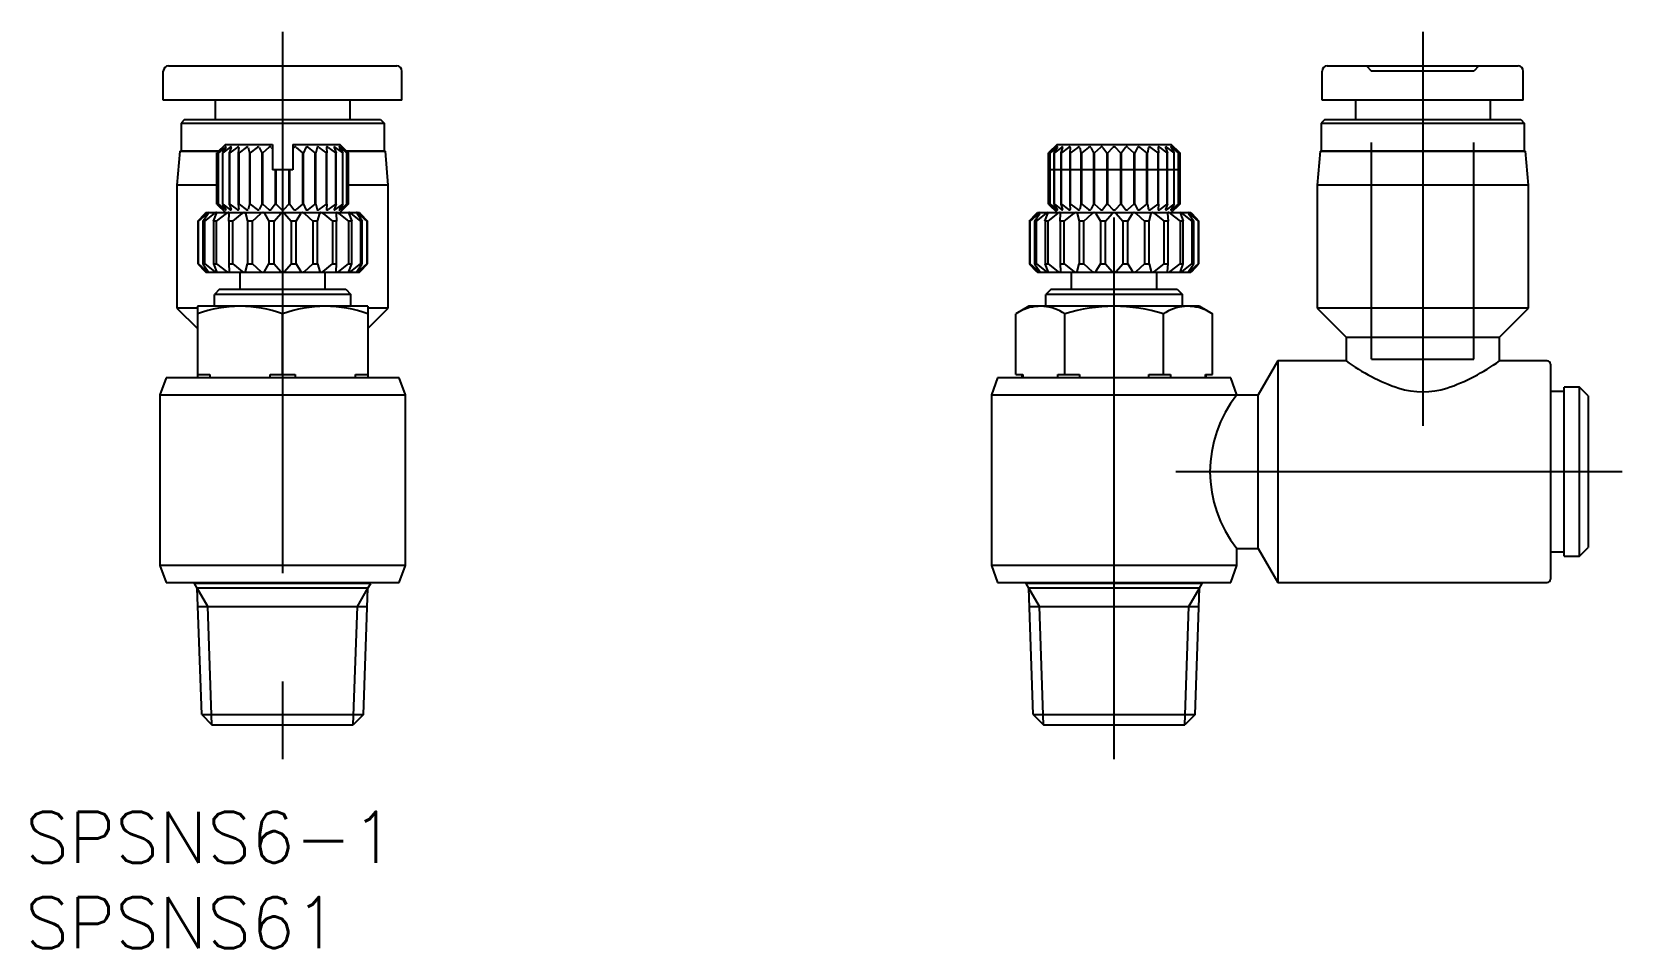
# Model space of a CAD drawing. Extents: x -91.3 to 2, y -27.9 to 25.8.
import ezdxf

# ---------------------------------------------------------------- set-up
doc = ezdxf.new("R2010")
doc.units = 0
doc.linetypes.add('CENTER', pattern=[50.8, 31.75, -6.35, 6.35, -6.35])
doc.linetypes.add('DASHED', pattern=[19.05, 12.7, -6.35])
doc.layers.get('0').update_dxf_attribs({"linetype": 'CONTINUOUS'})
doc.layers.add('CENTER', color=1, linetype='CENTER')
doc.styles.get("Standard").update_dxf_attribs({"font": 'txt.shx', "height": 3, "bigfont": 'bigfont.shx'})

# ---------------------------------------------------------------- blocks, each defined once
blk = doc.blocks.new('*U2')
at = {"color": 7, "linetype": 'CONTINUOUS'}
blk.add_text('SPSNS6-1', height=3, dxfattribs=at).set_placement((-91.674, -22.945))
blk = doc.blocks.new('*U3')
at = {"color": 7, "linetype": 'CONTINUOUS'}
blk.add_text('SPSNS61', height=3, dxfattribs=at).set_placement((-91.674, -27.945))

msp = doc.modelspace()

# ---------------------------------------------------------------- linework, layer by layer
at = {"color": 7, "linetype": 'CONTINUOUS'}
for p, q in [((-83.576, 21.8), (-83.576, 23.5)), ((-83.276, 23.8), (-69.876, 23.8)), ((-83.276, 23.8), (-69.876, 23.8)), ((-69.576, 21.8), (-69.576, 23.5)), ((-15.6, 21.8), (-15.6, 23.5)), ((-15.301, 23.8), (-4.1, 23.8)), ((-3.8, 21.8), (-3.8, 23.5)), ((-69.576, 21.8), (-83.576, 21.8)), ((-80.526, 21.8), (-80.526, 20.65)), ((-72.626, 21.8), (-72.626, 20.65)), ((-3.8, 21.8), (-15.6, 21.8)), ((-13.65, 21.8), (-13.65, 20.65)), ((-5.75, 21.8), (-5.75, 20.65)), ((-82.326, 20.65), (-82.526, 20.45)), ((-82.326, 20.65), (-70.826, 20.65)), ((-70.826, 20.65), (-70.626, 20.45)), ((-15.45, 20.65), (-15.65, 20.45)), ((-15.45, 20.65), (-3.95, 20.65)), ((-3.95, 20.65), (-3.75, 20.45)), ((-82.526, 20.45), (-70.626, 20.45)), ((-82.526, 20.45), (-82.526, 18.8)), ((-70.626, 20.45), (-70.626, 18.8)), ((-15.65, 20.45), (-3.75, 20.45)), ((-15.65, 20.45), (-15.65, 18.8)), ((-3.75, 20.45), (-3.75, 18.8)), ((-82.601, 18.8), (-82.776, 16.8)), ((-82.601, 18.8), (-80.326, 18.8)), ((-82.526, 18.8), (-80.326, 18.8)), ((-80.326, 18.8), (-82.526, 18.8)), ((-79.926, 19.2), (-80.426, 18.7)), ((-80.094, 19.02), (-80.426, 18.7)), ((-80.426, 18.7), (-80.426, 15.7)), ((-80.426, 15.7), (-80.426, 18.7)), ((-80.426, 18.7), (-80.426, 18.7)), ((-80.079, 19.02), (-80.348, 18.7)), ((-80.336, 18.7), (-80.348, 18.7)), ((-80.348, 18.7), (-80.348, 15.7)), ((-79.955, 19.02), (-80.336, 18.7)), ((-80.336, 15.7), (-80.336, 18.7)), ((-79.911, 19.02), (-80.105, 18.7)), ((-80.105, 18.7), (-80.105, 15.7)), ((-80.081, 18.7), (-80.105, 18.7)), ((-79.668, 19.02), (-80.081, 18.7)), ((-80.081, 15.7), (-80.081, 18.7)), ((-79.926, 19.2), (-77.176, 19.2)), ((-79.597, 19.02), (-79.708, 18.7)), ((-79.708, 18.7), (-79.708, 15.7)), ((-79.674, 18.7), (-79.708, 18.7)), ((-79.246, 19.02), (-79.674, 18.7)), ((-79.674, 15.7), (-79.674, 18.7)), ((-79.152, 19.02), (-79.174, 18.7)), ((-79.174, 18.7), (-79.174, 15.7)), ((-79.131, 18.7), (-79.174, 18.7)), ((-78.708, 19.02), (-79.131, 18.7)), ((-79.131, 15.7), (-79.131, 18.7)), ((-78.594, 19.02), (-78.527, 18.7)), ((-78.527, 18.7), (-78.527, 15.7)), ((-78.476, 18.7), (-78.527, 18.7)), ((-78.076, 19.02), (-78.476, 18.7)), ((-78.476, 15.7), (-78.476, 18.7)), ((-77.947, 19.02), (-77.794, 18.7)), ((-77.794, 18.7), (-77.794, 15.7)), ((-77.738, 18.7), (-77.794, 18.7)), ((-77.379, 19.02), (-77.738, 18.7)), ((-77.738, 15.7), (-77.738, 18.7)), ((-77.241, 19.02), (-77.176, 18.934)), ((-77.176, 19.2), (-77.176, 17.7)), ((-75.976, 19.2), (-73.226, 19.2)), ((-75.976, 19.2), (-75.976, 17.7)), ((-75.912, 19.02), (-75.976, 18.934)), ((-75.912, 19.02), (-75.976, 18.934)), ((-75.773, 19.02), (-75.415, 18.7)), ((-75.415, 18.7), (-75.415, 15.7)), ((-75.359, 18.7), (-75.415, 18.7)), ((-75.205, 19.02), (-75.359, 18.7)), ((-75.359, 15.7), (-75.359, 18.7)), ((-75.076, 19.02), (-74.677, 18.7)), ((-74.677, 18.7), (-74.677, 15.7)), ((-74.626, 18.7), (-74.677, 18.7)), ((-74.559, 19.02), (-74.626, 18.7)), ((-74.626, 15.7), (-74.626, 18.7)), ((-74.445, 19.02), (-74.022, 18.7)), ((-74.022, 18.7), (-74.022, 15.7)), ((-73.978, 18.7), (-74.022, 18.7)), ((-74.001, 19.02), (-73.978, 18.7)), ((-73.978, 15.7), (-73.978, 18.7)), ((-73.906, 19.02), (-73.479, 18.7)), ((-73.555, 19.02), (-73.444, 18.7)), ((-73.485, 19.02), (-73.071, 18.7)), ((-73.479, 18.7), (-73.479, 15.7)), ((-73.444, 18.7), (-73.479, 18.7)), ((-73.444, 15.7), (-73.444, 18.7)), ((-73.242, 19.02), (-73.047, 18.7)), ((-72.726, 18.7), (-73.226, 19.2)), ((-73.198, 19.02), (-72.817, 18.7)), ((-73.074, 19.02), (-72.804, 18.7)), ((-73.071, 18.7), (-73.071, 15.7)), ((-73.047, 18.7), (-73.071, 18.7)), ((-73.059, 19.02), (-72.726, 18.7)), ((-73.047, 15.7), (-73.047, 18.7)), ((-72.826, 18.8), (-70.626, 18.8)), ((-70.626, 18.8), (-72.826, 18.8)), ((-72.826, 18.8), (-70.551, 18.8)), ((-72.817, 18.7), (-72.817, 15.7)), ((-72.804, 18.7), (-72.817, 18.7)), ((-72.804, 15.7), (-72.804, 18.7)), ((-72.726, 15.7), (-72.726, 18.7)), ((-72.726, 18.7), (-72.726, 15.7)), ((-72.726, 18.7), (-72.726, 18.7)), ((-70.376, 16.8), (-70.551, 18.8)), ((-31.15, 19.2), (-31.65, 18.7)), ((-31.317, 19.02), (-31.65, 18.7)), ((-31.65, 15.7), (-31.65, 18.7)), ((-31.65, 18.7), (-31.65, 15.7)), ((-31.65, 18.7), (-31.65, 18.7)), ((-31.303, 19.02), (-31.572, 18.7)), ((-31.572, 18.7), (-31.572, 15.7)), ((-31.56, 18.7), (-31.572, 18.7)), ((-31.178, 19.02), (-31.56, 18.7)), ((-31.56, 15.7), (-31.56, 18.7)), ((-31.135, 19.02), (-31.329, 18.7)), ((-31.329, 18.7), (-31.329, 15.7)), ((-31.305, 18.7), (-31.329, 18.7)), ((-30.892, 19.02), (-31.305, 18.7)), ((-31.305, 15.7), (-31.305, 18.7)), ((-31.15, 19.2), (-24.45, 19.2)), ((-30.821, 19.02), (-30.932, 18.7)), ((-30.932, 18.7), (-30.932, 15.7)), ((-30.897, 18.7), (-30.932, 18.7)), ((-30.47, 19.02), (-30.897, 18.7)), ((-30.897, 15.7), (-30.897, 18.7)), ((-30.375, 19.02), (-30.398, 18.7)), ((-30.398, 18.7), (-30.398, 15.7)), ((-30.354, 18.7), (-30.398, 18.7)), ((-29.932, 19.02), (-30.354, 18.7)), ((-30.354, 15.7), (-30.354, 18.7)), ((-29.817, 19.02), (-29.75, 18.7)), ((-29.75, 18.7), (-29.75, 15.7)), ((-29.7, 18.7), (-29.75, 18.7)), ((-29.3, 19.02), (-29.7, 18.7)), ((-29.7, 15.7), (-29.7, 18.7)), ((-29.171, 19.02), (-29.018, 18.7)), ((-29.018, 18.7), (-29.018, 15.7)), ((-28.962, 18.7), (-29.018, 18.7)), ((-28.603, 19.02), (-28.962, 18.7)), ((-28.962, 15.7), (-28.962, 18.7)), ((-28.465, 19.02), (-28.232, 18.708)), ((-28.232, 18.708), (-28.232, 15.7)), ((-28.232, 18.7), (-28.173, 18.7)), ((-28.173, 18.7), (-27.871, 19.02)), ((-28.173, 15.7), (-28.173, 18.7)), ((-27.427, 18.7), (-27.729, 19.02)), ((-27.427, 18.7), (-27.427, 15.7)), ((-27.427, 18.7), (-27.368, 18.7)), ((-27.135, 19.02), (-27.368, 18.708)), ((-27.368, 15.7), (-27.368, 18.708)), ((-26.997, 19.02), (-26.638, 18.7)), ((-26.638, 18.7), (-26.638, 15.7)), ((-26.582, 18.7), (-26.638, 18.7)), ((-26.429, 19.02), (-26.582, 18.7)), ((-26.582, 15.7), (-26.582, 18.7)), ((-26.3, 19.02), (-25.9, 18.7)), ((-25.9, 18.7), (-25.9, 15.7)), ((-25.85, 18.7), (-25.9, 18.7)), ((-25.783, 19.02), (-25.85, 18.7)), ((-25.85, 15.7), (-25.85, 18.7)), ((-25.668, 19.02), (-25.246, 18.7)), ((-25.246, 18.7), (-25.246, 15.7)), ((-25.202, 18.7), (-25.246, 18.7)), ((-25.225, 19.02), (-25.202, 18.7)), ((-25.202, 15.7), (-25.202, 18.7)), ((-25.13, 19.02), (-24.703, 18.7)), ((-24.779, 19.02), (-24.668, 18.7)), ((-24.708, 19.02), (-24.295, 18.7)), ((-24.703, 18.7), (-24.703, 15.7)), ((-24.668, 18.7), (-24.703, 18.7)), ((-24.668, 15.7), (-24.668, 18.7)), ((-24.465, 19.02), (-24.271, 18.7)), ((-23.95, 18.7), (-24.45, 19.2)), ((-24.422, 19.02), (-24.04, 18.7)), ((-24.297, 19.02), (-24.028, 18.7)), ((-24.295, 18.7), (-24.295, 15.7)), ((-24.271, 18.7), (-24.295, 18.7)), ((-24.283, 19.02), (-23.95, 18.7)), ((-24.271, 15.7), (-24.271, 18.7)), ((-24.04, 18.7), (-24.04, 15.7)), ((-24.028, 18.7), (-24.04, 18.7)), ((-24.028, 15.7), (-24.028, 18.7)), ((-23.95, 18.7), (-23.95, 15.7)), ((-23.95, 15.7), (-23.95, 18.7)), ((-23.95, 18.7), (-23.95, 18.7)), ((-15.725, 18.8), (-15.9, 16.8)), ((-15.725, 18.8), (-3.675, 18.8)), ((-15.65, 18.8), (-3.75, 18.8)), ((-3.75, 18.8), (-15.65, 18.8)), ((-3.5, 16.8), (-3.675, 18.8)), ((-82.776, 16.8), (-82.776, 9.6)), ((-80.426, 16.8), (-82.776, 16.8)), ((-75.976, 17.7), (-77.176, 17.7)), ((-77.008, 17.7), (-77.008, 15.7)), ((-76.95, 15.7), (-76.95, 17.7)), ((-76.203, 17.7), (-76.203, 15.7)), ((-76.145, 15.7), (-76.145, 17.7)), ((-70.376, 16.8), (-72.726, 16.8)), ((-70.376, 9.6), (-70.376, 16.8)), ((-3.5, 16.8), (-15.9, 16.8)), ((-15.9, 16.8), (-15.9, 9.6)), ((-3.5, 9.6), (-3.5, 16.8)), ((-81.552, 14.701), (-81.126, 15.152)), ((-81.513, 14.701), (-80.999, 15.152)), ((-81.252, 14.701), (-80.942, 15.151)), ((-81.137, 14.701), (-80.572, 15.152)), ((-81.125, 15.15), (-81.076, 15.2)), ((-81.076, 15.2), (-72.076, 15.2)), ((-80.633, 14.7), (-80.461, 15.151)), ((-80.451, 14.701), (-79.872, 15.152)), ((-80.426, 15.7), (-79.926, 15.2)), ((-80.426, 15.7), (-80.094, 15.38)), ((-80.426, 15.7), (-80.426, 15.7)), ((-80.348, 15.7), (-80.079, 15.38)), ((-80.348, 15.7), (-80.336, 15.7)), ((-80.336, 15.7), (-79.955, 15.38)), ((-80.105, 15.7), (-80.081, 15.7)), ((-80.105, 15.7), (-79.911, 15.38)), ((-80.081, 15.7), (-79.668, 15.38)), ((-79.738, 14.7), (-79.715, 15.15)), ((-79.708, 15.7), (-79.674, 15.7)), ((-79.708, 15.7), (-79.597, 15.38)), ((-79.674, 15.7), (-79.246, 15.38)), ((-79.501, 14.701), (-78.947, 15.152)), ((-79.174, 15.7), (-79.131, 15.7)), ((-79.174, 15.7), (-79.152, 15.38)), ((-79.131, 15.7), (-78.708, 15.38)), ((-78.754, 15.151), (-78.627, 14.7)), ((-78.527, 15.7), (-78.594, 15.38)), ((-78.527, 15.7), (-78.476, 15.7)), ((-78.476, 15.7), (-78.076, 15.38)), ((-78.351, 14.701), (-77.861, 15.152)), ((-77.794, 15.7), (-77.947, 15.38)), ((-77.794, 15.7), (-77.738, 15.7)), ((-77.738, 15.7), (-77.379, 15.38)), ((-77.646, 15.151), (-77.376, 14.701)), ((-77.008, 15.7), (-77.241, 15.38)), ((-77.081, 14.701), (-76.688, 15.151)), ((-77.008, 15.7), (-76.95, 15.7)), ((-76.95, 15.7), (-76.647, 15.38)), ((-76.203, 15.7), (-76.506, 15.38)), ((-76.465, 15.151), (-76.072, 14.701)), ((-76.203, 15.7), (-76.145, 15.7)), ((-76.145, 15.7), (-75.912, 15.38)), ((-75.776, 14.701), (-75.507, 15.151)), ((-75.415, 15.7), (-75.773, 15.38)), ((-75.415, 15.7), (-75.359, 15.7)), ((-75.359, 15.7), (-75.205, 15.38)), ((-75.291, 15.152), (-74.801, 14.701)), ((-74.677, 15.7), (-75.076, 15.38)), ((-74.677, 15.7), (-74.626, 15.7)), ((-74.626, 15.7), (-74.559, 15.38)), ((-74.526, 14.7), (-74.398, 15.151)), ((-74.022, 15.7), (-74.445, 15.38)), ((-74.205, 15.152), (-73.652, 14.701)), ((-74.022, 15.7), (-73.978, 15.7)), ((-73.978, 15.7), (-74.001, 15.38)), ((-73.479, 15.7), (-73.906, 15.38)), ((-73.444, 15.7), (-73.555, 15.38)), ((-73.071, 15.7), (-73.485, 15.38)), ((-73.479, 15.7), (-73.444, 15.7)), ((-73.438, 15.15), (-73.415, 14.7)), ((-73.281, 15.152), (-72.702, 14.701)), ((-73.047, 15.7), (-73.242, 15.38)), ((-73.226, 15.2), (-72.726, 15.7)), ((-72.817, 15.7), (-73.198, 15.38)), ((-72.804, 15.7), (-73.074, 15.38)), ((-73.071, 15.7), (-73.047, 15.7)), ((-72.726, 15.7), (-73.059, 15.38)), ((-72.817, 15.7), (-72.804, 15.7)), ((-72.726, 15.7), (-72.726, 15.7)), ((-72.692, 15.151), (-72.519, 14.7)), ((-72.581, 15.152), (-72.015, 14.701)), ((-72.21, 15.151), (-71.901, 14.701)), ((-72.153, 15.152), (-71.64, 14.701)), ((-72.076, 15.2), (-72.028, 15.15)), ((-72.027, 15.152), (-71.601, 14.701)), ((-32.776, 14.701), (-32.35, 15.152)), ((-32.736, 14.701), (-32.223, 15.152)), ((-32.476, 14.701), (-32.166, 15.151)), ((-32.361, 14.701), (-31.795, 15.152)), ((-32.348, 15.15), (-32.3, 15.2)), ((-32.3, 15.2), (-23.3, 15.2)), ((-31.857, 14.7), (-31.685, 15.151)), ((-31.675, 14.701), (-31.095, 15.152)), ((-31.65, 15.7), (-31.65, 15.7)), ((-31.65, 15.7), (-31.317, 15.38)), ((-31.65, 15.7), (-31.15, 15.2)), ((-31.572, 15.7), (-31.56, 15.7)), ((-31.572, 15.7), (-31.303, 15.38)), ((-31.56, 15.7), (-31.178, 15.38)), ((-31.329, 15.7), (-31.135, 15.38)), ((-31.329, 15.7), (-31.305, 15.7)), ((-31.305, 15.7), (-30.892, 15.38)), ((-30.962, 14.7), (-30.938, 15.15)), ((-30.932, 15.7), (-30.821, 15.38)), ((-30.932, 15.7), (-30.897, 15.7)), ((-30.897, 15.7), (-30.47, 15.38)), ((-30.724, 14.701), (-30.171, 15.152)), ((-30.398, 15.7), (-30.375, 15.38)), ((-30.398, 15.7), (-30.354, 15.7)), ((-30.354, 15.7), (-29.932, 15.38)), ((-29.978, 15.151), (-29.851, 14.7)), ((-29.75, 15.7), (-29.817, 15.38)), ((-29.75, 15.7), (-29.7, 15.7)), ((-29.7, 15.7), (-29.3, 15.38)), ((-29.575, 14.701), (-29.085, 15.152)), ((-29.018, 15.7), (-29.171, 15.38)), ((-29.018, 15.7), (-28.962, 15.7)), ((-28.962, 15.7), (-28.603, 15.38)), ((-28.87, 15.151), (-28.6, 14.701)), ((-28.232, 15.7), (-28.465, 15.38)), ((-28.305, 14.701), (-27.912, 15.151)), ((-28.232, 15.7), (-28.173, 15.7)), ((-28.173, 15.7), (-27.871, 15.38)), ((-27.427, 15.7), (-27.729, 15.38)), ((-27.688, 15.151), (-27.295, 14.701)), ((-27.427, 15.7), (-27.368, 15.7)), ((-27.368, 15.7), (-27.135, 15.38)), ((-27, 14.701), (-26.73, 15.151)), ((-26.638, 15.7), (-26.997, 15.38)), ((-26.638, 15.7), (-26.582, 15.7)), ((-26.582, 15.7), (-26.429, 15.38)), ((-26.515, 15.152), (-26.025, 14.701)), ((-25.9, 15.7), (-26.3, 15.38)), ((-25.9, 15.7), (-25.85, 15.7)), ((-25.85, 15.7), (-25.783, 15.38)), ((-25.749, 14.7), (-25.622, 15.151)), ((-25.246, 15.7), (-25.668, 15.38)), ((-25.429, 15.152), (-24.876, 14.701)), ((-25.246, 15.7), (-25.202, 15.7)), ((-25.202, 15.7), (-25.225, 15.38)), ((-24.703, 15.7), (-25.13, 15.38)), ((-24.668, 15.7), (-24.779, 15.38)), ((-24.295, 15.7), (-24.708, 15.38)), ((-24.703, 15.7), (-24.668, 15.7)), ((-24.662, 15.15), (-24.638, 14.7)), ((-24.505, 15.152), (-23.925, 14.701)), ((-24.271, 15.7), (-24.465, 15.38)), ((-24.45, 15.2), (-23.95, 15.7)), ((-24.04, 15.7), (-24.422, 15.38)), ((-24.028, 15.7), (-24.297, 15.38)), ((-24.295, 15.7), (-24.271, 15.7)), ((-23.95, 15.7), (-24.283, 15.38)), ((-24.04, 15.7), (-24.028, 15.7)), ((-23.95, 15.7), (-23.95, 15.7)), ((-23.915, 15.151), (-23.743, 14.7)), ((-23.805, 15.152), (-23.239, 14.701)), ((-23.434, 15.151), (-23.124, 14.701)), ((-23.377, 15.152), (-22.864, 14.701)), ((-23.3, 15.2), (-23.252, 15.15)), ((-23.25, 15.152), (-22.824, 14.701)), ((-81.551, 14.7), (-81.551, 12.2)), ((-81.512, 14.7), (-81.551, 14.7)), ((-81.512, 12.2), (-81.512, 14.7)), ((-81.251, 14.7), (-81.251, 12.2)), ((-81.136, 14.7), (-81.251, 14.7)), ((-81.136, 12.2), (-81.136, 14.7)), ((-80.633, 14.7), (-80.633, 12.2)), ((-80.45, 14.7), (-80.633, 14.7)), ((-80.45, 12.2), (-80.45, 14.7)), ((-79.738, 14.7), (-79.738, 12.2)), ((-79.5, 14.7), (-79.738, 14.7)), ((-79.5, 12.2), (-79.5, 14.7)), ((-78.627, 14.7), (-78.627, 12.2)), ((-78.35, 14.7), (-78.627, 14.7)), ((-78.35, 12.2), (-78.35, 14.7)), ((-77.377, 14.7), (-77.377, 12.2)), ((-77.08, 14.7), (-77.377, 14.7)), ((-77.08, 12.2), (-77.08, 14.7)), ((-75.775, 14.7), (-76.073, 14.7)), ((-76.073, 14.7), (-76.073, 12.2)), ((-75.775, 12.2), (-75.775, 14.7)), ((-74.802, 14.7), (-74.802, 12.2)), ((-74.525, 14.7), (-74.802, 14.7)), ((-74.525, 12.2), (-74.525, 14.7)), ((-73.653, 14.7), (-73.653, 12.2)), ((-73.415, 14.7), (-73.653, 14.7)), ((-73.415, 12.2), (-73.415, 14.7)), ((-72.703, 14.7), (-72.703, 12.2)), ((-72.52, 14.7), (-72.703, 14.7)), ((-72.52, 12.2), (-72.52, 14.7)), ((-72.016, 14.7), (-72.016, 12.2)), ((-71.902, 14.7), (-72.016, 14.7)), ((-71.902, 12.2), (-71.902, 14.7)), ((-71.641, 14.7), (-71.641, 12.2)), ((-71.602, 14.7), (-71.641, 14.7)), ((-71.602, 12.2), (-71.602, 14.7)), ((-32.735, 14.7), (-32.775, 14.7)), ((-32.775, 14.7), (-32.775, 12.2)), ((-32.735, 12.2), (-32.735, 14.7)), ((-32.36, 14.7), (-32.475, 14.7)), ((-32.475, 14.7), (-32.475, 12.2)), ((-32.36, 12.2), (-32.36, 14.7)), ((-31.674, 14.7), (-31.856, 14.7)), ((-31.856, 14.7), (-31.856, 12.2)), ((-31.674, 12.2), (-31.674, 14.7)), ((-30.723, 14.7), (-30.961, 14.7)), ((-30.961, 14.7), (-30.961, 12.2)), ((-30.723, 12.2), (-30.723, 14.7)), ((-29.574, 14.7), (-29.851, 14.7)), ((-29.851, 14.7), (-29.851, 12.2)), ((-29.574, 12.2), (-29.574, 14.7)), ((-28.304, 14.7), (-28.601, 14.7)), ((-28.601, 14.7), (-28.601, 12.2)), ((-28.304, 12.2), (-28.304, 14.7)), ((-27.296, 14.7), (-27.296, 12.2)), ((-26.999, 14.7), (-27.296, 14.7)), ((-26.999, 12.2), (-26.999, 14.7)), ((-25.749, 14.7), (-26.026, 14.7)), ((-26.026, 14.7), (-26.026, 12.2)), ((-25.749, 12.2), (-25.749, 14.7)), ((-24.639, 14.7), (-24.877, 14.7)), ((-24.877, 14.7), (-24.877, 12.2)), ((-24.639, 12.2), (-24.639, 14.7)), ((-23.744, 14.7), (-23.926, 14.7)), ((-23.926, 14.7), (-23.926, 12.2)), ((-23.744, 12.2), (-23.744, 14.7)), ((-23.125, 14.7), (-23.24, 14.7)), ((-23.24, 14.7), (-23.24, 12.2)), ((-23.125, 12.2), (-23.125, 14.7)), ((-22.825, 14.7), (-22.865, 14.7)), ((-22.865, 14.7), (-22.865, 12.2)), ((-22.825, 12.2), (-22.825, 14.7)), ((-81.552, 12.199), (-81.126, 11.748)), ((-81.551, 12.2), (-81.512, 12.2)), ((-81.513, 12.199), (-80.999, 11.748)), ((-81.252, 12.199), (-80.942, 11.749)), ((-81.251, 12.2), (-81.136, 12.2)), ((-81.137, 12.199), (-80.572, 11.748)), ((-80.633, 12.2), (-80.461, 11.749)), ((-80.633, 12.2), (-80.45, 12.2)), ((-80.451, 12.199), (-79.872, 11.748)), ((-79.738, 12.2), (-79.715, 11.75)), ((-79.738, 12.2), (-79.5, 12.2)), ((-79.501, 12.199), (-78.947, 11.748)), ((-78.754, 11.749), (-78.627, 12.2)), ((-78.627, 12.2), (-78.35, 12.2)), ((-78.351, 12.199), (-77.861, 11.748)), ((-77.646, 11.749), (-77.376, 12.199)), ((-77.377, 12.2), (-77.08, 12.2)), ((-77.081, 12.199), (-76.688, 11.749)), ((-76.465, 11.749), (-76.072, 12.199)), ((-76.073, 12.2), (-75.775, 12.2)), ((-75.776, 12.199), (-75.507, 11.749)), ((-75.291, 11.748), (-74.801, 12.199)), ((-74.802, 12.2), (-74.525, 12.2)), ((-74.526, 12.2), (-74.398, 11.749)), ((-74.205, 11.748), (-73.652, 12.199)), ((-73.653, 12.2), (-73.415, 12.2)), ((-73.438, 11.75), (-73.415, 12.2)), ((-73.281, 11.748), (-72.702, 12.199)), ((-72.703, 12.2), (-72.52, 12.2)), ((-72.692, 11.749), (-72.519, 12.2)), ((-72.581, 11.748), (-72.015, 12.199)), ((-72.21, 11.749), (-71.901, 12.199)), ((-72.153, 11.748), (-71.64, 12.199)), ((-72.027, 11.748), (-71.601, 12.199)), ((-72.016, 12.2), (-71.902, 12.2)), ((-71.641, 12.2), (-71.602, 12.2)), ((-32.776, 12.199), (-32.35, 11.748)), ((-32.775, 12.2), (-32.735, 12.2)), ((-32.736, 12.199), (-32.223, 11.748)), ((-32.476, 12.199), (-32.166, 11.749)), ((-32.475, 12.2), (-32.36, 12.2)), ((-32.361, 12.199), (-31.795, 11.748)), ((-31.857, 12.2), (-31.685, 11.749)), ((-31.856, 12.2), (-31.674, 12.2)), ((-31.675, 12.199), (-31.095, 11.748)), ((-30.962, 12.2), (-30.938, 11.75)), ((-30.961, 12.2), (-30.723, 12.2)), ((-30.724, 12.199), (-30.171, 11.748)), ((-29.978, 11.749), (-29.851, 12.2)), ((-29.851, 12.2), (-29.574, 12.2)), ((-29.575, 12.199), (-29.085, 11.748)), ((-28.87, 11.749), (-28.6, 12.199)), ((-28.601, 12.2), (-28.304, 12.2)), ((-28.305, 12.199), (-27.912, 11.749)), ((-27.688, 11.749), (-27.295, 12.199)), ((-27.296, 12.2), (-26.999, 12.2)), ((-27, 12.199), (-26.73, 11.749)), ((-26.515, 11.748), (-26.025, 12.199)), ((-26.026, 12.2), (-25.749, 12.2)), ((-25.749, 12.2), (-25.622, 11.749)), ((-25.429, 11.748), (-24.876, 12.199)), ((-24.877, 12.2), (-24.639, 12.2)), ((-24.662, 11.75), (-24.638, 12.2)), ((-24.505, 11.748), (-23.925, 12.199)), ((-23.926, 12.2), (-23.744, 12.2)), ((-23.915, 11.749), (-23.743, 12.2)), ((-23.805, 11.748), (-23.239, 12.199)), ((-23.434, 11.749), (-23.124, 12.199)), ((-23.377, 11.748), (-22.864, 12.199)), ((-23.25, 11.748), (-22.824, 12.199)), ((-23.24, 12.2), (-23.125, 12.2)), ((-22.865, 12.2), (-22.825, 12.2)), ((-81.125, 11.75), (-81.076, 11.7)), ((-81.076, 11.7), (-72.076, 11.7)), ((-79.076, 10.7), (-79.076, 11.7)), ((-74.076, 10.7), (-74.076, 11.7)), ((-72.076, 11.7), (-72.028, 11.75)), ((-32.348, 11.75), (-32.3, 11.7)), ((-32.3, 11.7), (-23.3, 11.7)), ((-30.3, 10.7), (-30.3, 11.7)), ((-25.3, 10.7), (-25.3, 11.7)), ((-23.3, 11.7), (-23.252, 11.75)), ((-80.276, 10.7), (-80.576, 10.4)), ((-72.576, 10.4), (-80.576, 10.4)), ((-80.576, 9.7), (-80.576, 10.4)), ((-80.276, 10.7), (-72.876, 10.7)), ((-72.876, 10.7), (-72.576, 10.4)), ((-72.576, 9.7), (-72.576, 10.4)), ((-31.5, 10.7), (-31.8, 10.4)), ((-23.8, 10.4), (-31.8, 10.4)), ((-31.8, 9.7), (-31.8, 10.4)), ((-31.5, 10.7), (-24.1, 10.7)), ((-24.1, 10.7), (-23.8, 10.4)), ((-23.8, 9.7), (-23.8, 10.4)), ((-81.576, 9.6), (-82.776, 9.6)), ((-82.776, 9.6), (-81.576, 8.4)), ((-71.576, 9.7), (-81.576, 9.7)), ((-81.576, 9.7), (-81.576, 5.5)), ((-71.576, 9.7), (-71.576, 5.5)), ((-70.376, 9.6), (-71.576, 9.6)), ((-71.576, 8.4), (-70.376, 9.6)), ((-32.8, 9.7), (-33.574, 9.253)), ((-22.8, 9.7), (-32.8, 9.7)), ((-23.466, 9.7), (-23.473, 9.7)), ((-22.8, 9.7), (-22.027, 9.253)), ((-3.5, 9.6), (-15.9, 9.6)), ((-15.9, 9.6), (-14.2, 7.9)), ((-5.2, 7.9), (-3.5, 9.6)), ((-76.576, 5.7), (-76.576, 9.253)), ((-33.574, 5.7), (-33.574, 9.253)), ((-30.687, 5.7), (-30.687, 9.253)), ((-24.913, 5.7), (-24.913, 9.253)), ((-22.027, 5.7), (-22.027, 9.253)), ((-14.2, 7.9), (-5.2, 7.9)), ((-14.2, 7.9), (-14.2, 6.5)), ((-5.2, 6.5), (-5.2, 7.9)), ((-81.576, 5.7), (-80.843, 5.7)), ((-80.843, 5.7), (-80.843, 5.5)), ((-77.31, 5.5), (-77.31, 5.7)), ((-77.31, 5.7), (-75.843, 5.7)), ((-75.843, 5.7), (-75.843, 5.5)), ((-72.31, 5.7), (-71.576, 5.7)), ((-72.31, 5.5), (-72.31, 5.7)), ((-33.574, 5.7), (-33.15, 5.7)), ((-33.2, 5.5), (-33.2, 5.7)), ((-33.15, 5.7), (-33.15, 5.5)), ((-31.11, 5.5), (-31.11, 5.7)), ((-31.11, 5.7), (-30.687, 5.7)), ((-30.687, 5.7), (-29.84, 5.7)), ((-29.84, 5.7), (-29.84, 5.5)), ((-25.76, 5.7), (-24.913, 5.7)), ((-25.76, 5.5), (-25.76, 5.7)), ((-24.913, 5.7), (-24.49, 5.7)), ((-24.49, 5.7), (-24.49, 5.5)), ((-22.45, 5.7), (-22.027, 5.7)), ((-22.45, 5.5), (-22.45, 5.7)), ((-22.4, 5.5), (-22.4, 5.7)), ((-18.2, 6.5), (-19.355, 4.5)), ((-18.2, 6.5), (-18.2, -6.5)), ((-17.2, 6.5), (-18.2, 6.5)), ((-14.2, 6.5), (-17.2, 6.5)), ((-2.4, 6.5), (-5.2, 6.5)), ((-2.2, 6.3), (-2.2, -6.3)), ((-83.412, 5.5), (-83.776, 4.5)), ((-69.74, 5.5), (-83.412, 5.5)), ((-69.376, 4.5), (-69.74, 5.5)), ((-34.636, 5.5), (-35, 4.5)), ((-20.964, 5.5), (-34.636, 5.5)), ((-20.6, 4.5), (-20.964, 5.5)), ((-1.4, 4.7), (-2.2, 4.7)), ((-1.4, -4.95), (-1.4, 4.95)), ((-0.5, 4.95), (-1.4, 4.95)), ((-0.5, -4.95), (-0.5, 4.95)), ((0, 4.45), (-0.5, 4.95)), ((-83.776, 4.5), (-83.776, -5.5)), ((-83.776, 4.5), (-69.376, 4.5)), ((-69.376, -5.5), (-69.376, 4.5)), ((-35, 4.5), (-35, -5.5)), ((-35, 4.5), (-19.355, 4.5)), ((-19.355, -4.5), (-19.355, 4.5)), ((0, 4.45), (0, -4.45)), ((-20.6, -5.5), (-20.6, -4.5)), ((-20.6, -4.5), (-19.355, -4.5)), ((-19.355, -4.5), (-18.2, -6.5)), ((-0.5, -4.95), (0, -4.45)), ((-69.376, -5.5), (-83.776, -5.5)), ((-83.776, -5.5), (-83.412, -6.5)), ((-69.74, -6.5), (-69.376, -5.5)), ((-20.6, -5.5), (-35, -5.5)), ((-35, -5.5), (-34.636, -6.5)), ((-20.964, -6.5), (-20.6, -5.5)), ((-2.2, -4.7), (-1.4, -4.7)), ((-1.4, -4.95), (-0.5, -4.95)), ((-83.412, -6.5), (-69.74, -6.5)), ((-81.742, -6.55), (-81.742, -6.5)), ((-71.411, -6.55), (-71.411, -6.5)), ((-34.636, -6.5), (-20.964, -6.5)), ((-32.966, -6.55), (-32.966, -6.5)), ((-22.634, -6.55), (-22.634, -6.5)), ((-18.2, -6.5), (-17.2, -6.5)), ((-17.2, -6.5), (-2.4, -6.5)), ((-76.576, -6.55), (-81.742, -6.55)), ((-81.582, -6.827), (-81.742, -6.55)), ((-71.571, -6.827), (-81.582, -6.827)), ((-81.323, -14.248), (-81.582, -6.827)), ((-71.411, -6.55), (-76.576, -6.55)), ((-71.83, -14.248), (-71.571, -6.827)), ((-71.571, -6.827), (-71.411, -6.55)), ((-27.8, -6.55), (-32.966, -6.55)), ((-32.806, -6.827), (-32.966, -6.55)), ((-22.794, -6.827), (-32.806, -6.827)), ((-32.546, -14.248), (-32.806, -6.827)), ((-22.634, -6.55), (-27.8, -6.55)), ((-23.054, -14.248), (-22.794, -6.827)), ((-22.794, -6.827), (-22.634, -6.55)), ((-81.544, -7.898), (-71.608, -7.898)), ((-32.768, -7.898), (-22.832, -7.898)), ((-81.323, -14.248), (-71.83, -14.248)), ((-81.323, -14.248), (-80.721, -14.85)), ((-80.721, -14.85), (-72.432, -14.85)), ((-71.83, -14.248), (-72.432, -14.85)), ((-32.546, -14.248), (-23.054, -14.248)), ((-32.546, -14.248), (-31.944, -14.85)), ((-31.944, -14.85), (-23.656, -14.85)), ((-23.054, -14.248), (-23.656, -14.85))]:
    msp.add_line(p, q, dxfattribs=at)
at = {"color": 3, "linetype": 'DASHED'}
for p, q in [((-13, 23.8), (-12.7, 23.5)), ((-12.7, 6.6), (-12.7, 23.5)), ((-6.7, 23.5), (-12.7, 23.5)), ((-6.4, 23.8), (-6.7, 23.5)), ((-6.7, 6.6), (-6.7, 23.5)), ((-23.95, 17.7), (-31.65, 17.7)), ((-12.7, 6.6), (-6.7, 6.6))]:
    msp.add_line(p, q, dxfattribs=at)
at = {"color": 3, "linetype": 'CONTINUOUS'}
for p, q in [((-80.963, -7.898), (-81.582, -6.827)), ((-72.189, -7.898), (-71.571, -6.827)), ((-32.187, -7.898), (-32.806, -6.827)), ((-23.413, -7.898), (-22.794, -6.827)), ((-80.721, -14.85), (-80.963, -7.898)), ((-72.432, -14.85), (-72.189, -7.898)), ((-31.944, -14.85), (-32.187, -7.898)), ((-23.656, -14.85), (-23.413, -7.898))]:
    msp.add_line(p, q, dxfattribs=at)
at = {"color": 7, "linetype": 'CONTINUOUS'}
for centre, radius, start, end in [((-83.276, 23.5), 0.3, 90, 180), ((-69.876, 23.5), 0.3, 0, 90), ((-15.3, 23.5), 0.3, 90, 180), ((-4.1, 23.5), 0.3, 0, 90), ((-79.748, 18.651), 0.506, 128.68071, 133.12914), ((-80.238, 19.166), 0.216, 317.40987, 326.22816), ((-80.052, 19.032), 0.0182, 109.52977, 131.70234), ((-80.066, 19.051), 0.00898, 328.86469, 345.87408), ((-80.058, 19.049), 0.000531, 339.3969, 107.61876), ((-79.702, 18.701), 0.407, 124.00882, 128.33131), ((-79.892, 18.989), 0.0621, 104.41844, 127.46464), ((-79.973, 19.061), 0.0741, 326.29177, 345.21202), ((-79.906, 19.044), 0.00503, 334.17857, 114.60091), ((-79.578, 18.911), 0.142, 102.43819, 129.62239), ((-79.607, 19.036), 0.013, 38.01594, 94.40424), ((-79.625, 19.033), 0.0302, 335.13819, 22.65974), ((-79.113, 18.83), 0.233, 113.75716, 125.06799), ((-79.179, 18.987), 0.0619, 80.75796, 116.41354), ((-79.177, 19.024), 0.0258, 351.68737, 71.24457), ((-78.623, 18.913), 0.137, 93.89574, 128.42852), ((-78.631, 19.011), 0.0385, 13.84889, 92.1722), ((-77.993, 18.915), 0.134, 92.66321, 128.66029), ((-77.998, 18.991), 0.058, 29.68515, 91.19103), ((-77.289, 18.909), 0.143, 108.27945, 128.90924), ((-77.306, 18.963), 0.0863, 41.26813, 109.24784), ((-75.847, 18.963), 0.0863, 70.75216, 138.73187), ((-75.863, 18.909), 0.143, 51.09076, 71.72055), ((-75.155, 18.991), 0.058, 88.80897, 150.31485), ((-75.16, 18.915), 0.134, 51.33971, 87.33679), ((-74.522, 19.011), 0.0385, 87.8278, 166.15111), ((-74.53, 18.913), 0.137, 51.57148, 86.10426), ((-73.975, 19.024), 0.0258, 108.75543, 188.31263), ((-73.974, 18.987), 0.0619, 63.58646, 99.24204), ((-74.04, 18.83), 0.233, 54.93201, 66.24284), ((-73.528, 19.033), 0.0302, 157.34026, 204.86181), ((-73.545, 19.036), 0.013, 85.59576, 141.98406), ((-73.575, 18.911), 0.142, 50.37761, 77.56181), ((-73.247, 19.044), 0.00503, 65.39909, 205.82143), ((-73.18, 19.061), 0.0741, 194.78798, 213.70823), ((-73.26, 18.989), 0.0621, 52.53536, 75.58156), ((-73.45, 18.701), 0.407, 51.66869, 55.99118), ((-73.101, 19.032), 0.0182, 48.29766, 70.47023), ((-73.095, 19.049), 0.000531, 72.38124, 200.6031), ((-73.087, 19.051), 0.00898, 194.12592, 211.13531), ((-72.915, 19.166), 0.216, 213.77184, 222.59013), ((-73.405, 18.651), 0.506, 46.87086, 51.31929), ((-30.972, 18.651), 0.506, 128.68071, 133.12914), ((-31.462, 19.166), 0.216, 317.40987, 326.22816), ((-31.276, 19.032), 0.0182, 109.52977, 131.70234), ((-31.281, 19.049), 0.000531, 339.3969, 107.61876), ((-31.29, 19.051), 0.00898, 328.86469, 345.87408), ((-30.926, 18.701), 0.407, 124.00882, 128.33131), ((-31.116, 18.989), 0.0621, 104.41844, 127.46464), ((-31.196, 19.061), 0.0741, 326.29177, 345.21202), ((-31.129, 19.044), 0.00503, 334.17857, 114.60091), ((-30.801, 18.911), 0.142, 102.43819, 129.62239), ((-30.831, 19.036), 0.013, 38.01594, 94.40424), ((-30.848, 19.033), 0.0302, 335.13819, 22.65974), ((-30.336, 18.83), 0.233, 113.75716, 125.06799), ((-30.403, 18.987), 0.0619, 80.75796, 116.41354), ((-30.401, 19.024), 0.0258, 351.68737, 71.24457), ((-29.847, 18.913), 0.137, 93.89574, 128.42852), ((-29.855, 19.011), 0.0385, 13.84889, 92.1722), ((-29.216, 18.915), 0.134, 92.66321, 128.66029), ((-29.221, 18.991), 0.058, 29.68515, 91.19103), ((-28.513, 18.909), 0.143, 108.27945, 128.90924), ((-28.529, 18.963), 0.0863, 41.26813, 109.24784), ((-27.8, 18.949), 0.1, 45.01792, 134.98208), ((-27.071, 18.963), 0.0863, 70.75216, 138.73187), ((-27.087, 18.909), 0.143, 51.09076, 71.72055), ((-26.379, 18.991), 0.058, 88.80897, 150.31485), ((-26.384, 18.915), 0.134, 51.33971, 87.33679), ((-25.745, 19.011), 0.0385, 87.8278, 166.15111), ((-25.753, 18.913), 0.137, 51.57148, 86.10426), ((-25.199, 19.024), 0.0258, 108.75543, 188.31263), ((-25.197, 18.987), 0.0619, 63.58646, 99.24204), ((-25.264, 18.83), 0.233, 54.93201, 66.24284), ((-24.752, 19.033), 0.0302, 157.34026, 204.86181), ((-24.769, 19.036), 0.013, 85.59576, 141.98406), ((-24.799, 18.911), 0.142, 50.37761, 77.56181), ((-24.471, 19.044), 0.00503, 65.39909, 205.82143), ((-24.404, 19.061), 0.0741, 194.78798, 213.70823), ((-24.484, 18.989), 0.0621, 52.53536, 75.58156), ((-24.674, 18.701), 0.407, 51.66869, 55.99118), ((-24.31, 19.051), 0.00898, 194.12592, 211.13531), ((-24.319, 19.049), 0.000531, 72.38124, 200.6031), ((-24.324, 19.032), 0.0182, 48.29766, 70.47023), ((-24.138, 19.166), 0.216, 213.77184, 222.59013), ((-24.628, 18.651), 0.506, 46.87086, 51.31929), ((-80.844, 14.998), 0.217, 111.45337, 135.40101), ((-81.023, 15.227), 0.111, 316.92602, 341.23583), ((-80.923, 15.194), 0.00591, 330.79868, 85.30281), ((-80.43, 14.996), 0.208, 101.96214, 132.24889), ((-80.471, 15.182), 0.018, 356.00307, 96.57931), ((-80.515, 15.18), 0.0616, 331.24383, 0.47425), ((-79.748, 15.749), 0.506, 226.87086, 231.31929), ((-80.238, 15.234), 0.216, 33.77184, 42.59013), ((-80.052, 15.368), 0.0182, 228.29766, 250.47023), ((-80.066, 15.349), 0.00898, 14.12592, 31.13531), ((-80.058, 15.351), 0.000531, 252.38124, 20.6031), ((-79.702, 15.699), 0.407, 231.66869, 235.99118), ((-79.892, 15.411), 0.0621, 232.53536, 255.58156), ((-79.973, 15.339), 0.0741, 14.78798, 33.70823), ((-79.906, 15.356), 0.00503, 245.39909, 25.82143), ((-79.731, 14.987), 0.214, 97.26436, 130.48622), ((-79.755, 15.159), 0.0412, 348.00511, 94.89161), ((-79.578, 15.489), 0.142, 230.37761, 257.56181), ((-79.607, 15.364), 0.013, 265.59576, 321.98406), ((-79.625, 15.367), 0.0302, 337.34026, 24.86181), ((-79.113, 15.57), 0.233, 234.93201, 246.24284), ((-79.179, 15.413), 0.0619, 243.58646, 279.24204), ((-79.177, 15.376), 0.0258, 288.75543, 8.31263), ((-78.81, 14.992), 0.208, 94.41348, 130.64314), ((-78.821, 15.132), 0.0685, 15.7971, 94.56391), ((-78.623, 15.487), 0.137, 231.57148, 266.10426), ((-78.631, 15.389), 0.0385, 267.8278, 346.15111), ((-77.993, 15.485), 0.134, 231.33971, 267.33679), ((-77.998, 15.409), 0.058, 268.80897, 330.31485), ((-77.734, 15.015), 0.185, 92.28339, 132.98798), ((-77.737, 15.093), 0.107, 32.34478, 91.99944), ((-77.289, 15.491), 0.143, 231.09076, 251.72055), ((-77.306, 15.437), 0.0863, 250.75216, 318.73187), ((-76.576, 15.051), 0.149, 90.28311, 138.17673), ((-76.576, 15.451), 0.1, 225.01792, 314.98208), ((-76.577, 15.051), 0.149, 41.82327, 89.71689), ((-75.847, 15.437), 0.0863, 221.26813, 289.24784), ((-75.863, 15.491), 0.143, 288.27945, 308.90924), ((-75.415, 15.093), 0.107, 88.00056, 147.65522), ((-75.419, 15.015), 0.185, 47.01202, 87.71661), ((-75.155, 15.409), 0.058, 209.68515, 271.19103), ((-75.16, 15.485), 0.134, 272.66321, 308.66029), ((-74.522, 15.389), 0.0385, 193.84889, 272.1722), ((-74.53, 15.487), 0.137, 273.89574, 308.42852), ((-74.332, 15.132), 0.0685, 85.43609, 164.2029), ((-74.342, 14.992), 0.208, 49.35686, 85.58652), ((-73.975, 15.376), 0.0258, 171.68737, 251.24457), ((-73.974, 15.413), 0.0619, 260.75796, 296.41354), ((-74.04, 15.57), 0.233, 293.75716, 305.06799), ((-73.528, 15.367), 0.0302, 155.13819, 202.65974), ((-73.545, 15.364), 0.013, 218.01594, 274.40424), ((-73.575, 15.489), 0.142, 282.43819, 309.62239), ((-73.398, 15.159), 0.0412, 85.10839, 191.99489), ((-73.421, 14.987), 0.214, 49.51378, 82.73564), ((-73.18, 15.339), 0.0741, 146.29177, 165.21202), ((-73.247, 15.356), 0.00503, 154.17857, 294.60091), ((-73.26, 15.411), 0.0621, 284.41844, 307.46464), ((-73.45, 15.699), 0.407, 304.00882, 308.33131), ((-73.087, 15.349), 0.00898, 148.86469, 165.87408), ((-73.101, 15.368), 0.0182, 289.52977, 311.70234), ((-73.095, 15.351), 0.000531, 159.3969, 287.61876), ((-72.915, 15.234), 0.216, 137.40987, 146.22816), ((-73.405, 15.749), 0.506, 308.68071, 313.12914), ((-72.681, 15.182), 0.018, 83.42069, 183.99693), ((-72.638, 15.18), 0.0616, 179.52575, 208.75617), ((-72.722, 14.996), 0.208, 47.75111, 78.03786), ((-72.229, 15.194), 0.00591, 94.69719, 209.20132), ((-72.129, 15.227), 0.111, 198.76417, 223.07398), ((-72.309, 14.998), 0.217, 44.59899, 68.54663), ((-32.067, 14.998), 0.217, 111.45337, 135.40101), ((-32.247, 15.227), 0.111, 316.92602, 341.23583), ((-32.147, 15.194), 0.00591, 330.79868, 85.30281), ((-31.654, 14.996), 0.208, 101.96214, 132.24889), ((-31.695, 15.182), 0.018, 356.00307, 96.57931), ((-31.739, 15.18), 0.0616, 331.24383, 0.47425), ((-30.972, 15.749), 0.506, 226.87086, 231.31929), ((-31.462, 15.234), 0.216, 33.77184, 42.59013), ((-31.276, 15.368), 0.0182, 228.29766, 250.47023), ((-31.29, 15.349), 0.00898, 14.12592, 31.13531), ((-31.281, 15.351), 0.000531, 252.38124, 20.6031), ((-30.926, 15.699), 0.407, 231.66869, 235.99118), ((-31.116, 15.411), 0.0621, 232.53536, 255.58156), ((-31.196, 15.339), 0.0741, 14.78798, 33.70823), ((-31.129, 15.356), 0.00503, 245.39909, 25.82143), ((-30.955, 14.987), 0.214, 97.26436, 130.48622), ((-30.978, 15.159), 0.0412, 348.00511, 94.89161), ((-30.801, 15.489), 0.142, 230.37761, 257.56181), ((-30.831, 15.364), 0.013, 265.59576, 321.98406), ((-30.848, 15.367), 0.0302, 337.34026, 24.86181), ((-30.336, 15.57), 0.233, 234.93201, 246.24284), ((-30.403, 15.413), 0.0619, 243.58646, 279.24204), ((-30.401, 15.376), 0.0258, 288.75543, 8.31263), ((-30.034, 14.992), 0.208, 94.41348, 130.64314), ((-30.045, 15.132), 0.0685, 15.7971, 94.56391), ((-29.847, 15.487), 0.137, 231.57148, 266.10426), ((-29.855, 15.389), 0.0385, 267.8278, 346.15111), ((-29.216, 15.485), 0.134, 231.33971, 267.33679), ((-29.221, 15.409), 0.058, 268.80897, 330.31485), ((-28.957, 15.015), 0.185, 92.28339, 132.98798), ((-28.961, 15.093), 0.107, 32.34478, 91.99944), ((-28.513, 15.491), 0.143, 231.09076, 251.72055), ((-28.529, 15.437), 0.0863, 250.75216, 318.73187), ((-27.799, 15.051), 0.149, 90.28311, 138.17673), ((-27.8, 15.451), 0.1, 225.01792, 314.98208), ((-27.801, 15.051), 0.149, 41.82327, 89.71689), ((-27.071, 15.437), 0.0863, 221.26813, 289.24784), ((-27.087, 15.491), 0.143, 288.27945, 308.90924), ((-26.639, 15.093), 0.107, 88.00056, 147.65522), ((-26.643, 15.015), 0.185, 47.01202, 87.71661), ((-26.379, 15.409), 0.058, 209.68515, 271.19103), ((-26.384, 15.485), 0.134, 272.66321, 308.66029), ((-25.745, 15.389), 0.0385, 193.84889, 272.1722), ((-25.753, 15.487), 0.137, 273.89574, 308.42852), ((-25.555, 15.132), 0.0685, 85.43609, 164.2029), ((-25.566, 14.992), 0.208, 49.35686, 85.58652), ((-25.199, 15.376), 0.0258, 171.68737, 251.24457), ((-25.197, 15.413), 0.0619, 260.75796, 296.41354), ((-25.264, 15.57), 0.233, 293.75716, 305.06799), ((-24.752, 15.367), 0.0302, 155.13819, 202.65974), ((-24.769, 15.364), 0.013, 218.01594, 274.40424), ((-24.799, 15.489), 0.142, 282.43819, 309.62239), ((-24.622, 15.159), 0.0412, 85.10839, 191.99489), ((-24.645, 14.987), 0.214, 49.51378, 82.73564), ((-24.471, 15.356), 0.00503, 154.17857, 294.60091), ((-24.404, 15.339), 0.0741, 146.29177, 165.21202), ((-24.484, 15.411), 0.0621, 284.41844, 307.46464), ((-24.674, 15.699), 0.407, 304.00882, 308.33131), ((-24.31, 15.349), 0.00898, 148.86469, 165.87408), ((-24.319, 15.351), 0.000531, 159.3969, 287.61876), ((-24.138, 15.234), 0.216, 137.40987, 146.22816), ((-24.324, 15.368), 0.0182, 289.52977, 311.70234), ((-24.628, 15.749), 0.506, 308.68071, 313.12914), ((-23.905, 15.182), 0.018, 83.42069, 183.99693), ((-23.861, 15.18), 0.0616, 179.52575, 208.75617), ((-23.946, 14.996), 0.208, 47.75111, 78.03786), ((-23.453, 15.194), 0.00591, 94.69719, 209.20132), ((-23.353, 15.227), 0.111, 198.76417, 223.07398), ((-23.533, 14.998), 0.217, 44.59899, 68.54663), ((-80.844, 11.902), 0.217, 224.59899, 248.54663), ((-81.023, 11.673), 0.111, 18.76417, 43.07398), ((-80.923, 11.706), 0.00591, 274.69719, 29.20132), ((-80.43, 11.904), 0.208, 227.75111, 258.03786), ((-80.43, 11.904), 0.208, 227.75111, 258.03786), ((-80.471, 11.718), 0.018, 263.42069, 3.99693), ((-80.515, 11.72), 0.0616, 359.52575, 28.75617), ((-79.731, 11.913), 0.214, 229.51378, 262.73564), ((-79.755, 11.741), 0.0412, 265.10839, 11.99489), ((-78.81, 11.908), 0.208, 229.35686, 265.58652), ((-78.821, 11.768), 0.0685, 265.43609, 344.2029), ((-77.734, 11.885), 0.185, 227.01202, 267.71661), ((-77.737, 11.807), 0.107, 268.00056, 327.65522), ((-76.576, 11.849), 0.149, 221.82327, 269.71689), ((-76.577, 11.849), 0.149, 270.28311, 318.17673), ((-75.415, 11.807), 0.107, 212.34478, 271.99944), ((-75.419, 11.885), 0.185, 272.28339, 312.98798), ((-74.332, 11.768), 0.0685, 195.7971, 274.56391), ((-74.342, 11.908), 0.208, 274.41348, 310.64314), ((-73.398, 11.741), 0.0412, 168.00511, 274.89161), ((-73.421, 11.913), 0.214, 277.26436, 310.48622), ((-72.638, 11.72), 0.0616, 151.24383, 180.47425), ((-72.681, 11.718), 0.018, 176.00307, 276.57931), ((-72.722, 11.904), 0.208, 281.96214, 312.24889), ((-72.229, 11.706), 0.00591, 150.79868, 265.30281), ((-72.129, 11.673), 0.111, 136.92602, 161.23583), ((-72.309, 11.902), 0.217, 291.45337, 315.40101), ((-32.067, 11.902), 0.217, 224.59899, 248.54663), ((-32.247, 11.673), 0.111, 18.76417, 43.07398), ((-32.147, 11.706), 0.00591, 274.69719, 29.20132), ((-31.654, 11.904), 0.208, 227.75111, 258.03786), ((-31.695, 11.718), 0.018, 263.42069, 3.99693), ((-31.739, 11.72), 0.0616, 359.52575, 28.75617), ((-30.955, 11.913), 0.214, 229.51378, 262.73564), ((-30.978, 11.741), 0.0412, 265.10839, 11.99489), ((-30.034, 11.908), 0.208, 229.35686, 265.58652), ((-30.045, 11.768), 0.0685, 265.43609, 344.2029), ((-28.957, 11.885), 0.185, 227.01202, 267.71661), ((-28.961, 11.807), 0.107, 268.00056, 327.65522), ((-27.799, 11.849), 0.149, 221.82327, 269.71689), ((-27.801, 11.849), 0.149, 270.28311, 318.17673), ((-26.639, 11.807), 0.107, 212.34478, 271.99944), ((-26.643, 11.885), 0.185, 272.28339, 312.98798), ((-25.555, 11.768), 0.0685, 195.7971, 274.56391), ((-25.566, 11.908), 0.208, 274.41348, 310.64314), ((-24.622, 11.741), 0.0412, 168.00511, 274.89161), ((-24.645, 11.913), 0.214, 277.26436, 310.48622), ((-23.861, 11.72), 0.0616, 151.24383, 180.47425), ((-23.905, 11.718), 0.018, 176.00307, 276.57931), ((-23.946, 11.904), 0.208, 281.96214, 312.24889), ((-23.453, 11.706), 0.00591, 150.79868, 265.30281), ((-23.353, 11.673), 0.111, 136.92602, 161.23583), ((-23.533, 11.902), 0.217, 291.45337, 315.40101), ((-79.076, 2.479), 7.221, 69.74384, 110.25616), ((-74.076, 2.479), 7.221, 69.74384, 110.25616), ((-32.13, 7.144), 2.556, 55.61564, 115.61576), ((-27.8, 0.147), 9.553, 72.41203, 107.58797), ((-23.47, 7.144), 2.556, 64.38424, 124.38436), ((-7.388, 15.863), 11.579, 233.96343, 251.26218), ((-12.012, 15.863), 11.579, 288.73782, 306.03657), ((-2.4, 6.3), 0.2, 360, 90), ((-9.7, 9.586), 4.894, 253.28828, 286.71172), ((-14.976, 0), 7.203, 141.33771, 218.66229), ((-2.4, -6.3), 0.2, 270, 0)]:
    msp.add_arc(centre, radius, start, end, dxfattribs=at)
at = {"layer": 'CENTER', "color": 1, "linetype": 'CENTER'}
for p, q in [((-76.576, 25.8), (-76.576, -16.85)), ((-9.7, 25.8), (-9.7, 2.691)), ((-27.8, -16.85), (-27.8, 21.2)), ((2, 0), (-24.179, 0))]:
    msp.add_line(p, q, dxfattribs=at)

# ---------------------------------------------------------------- block references
at = {"color": 7, "linetype": 'CONTINUOUS'}
for name in ['*U2', '*U3']:
    msp.add_blockref(name, (0, 0), dxfattribs=at)

doc.saveas('drawing.dxf')
